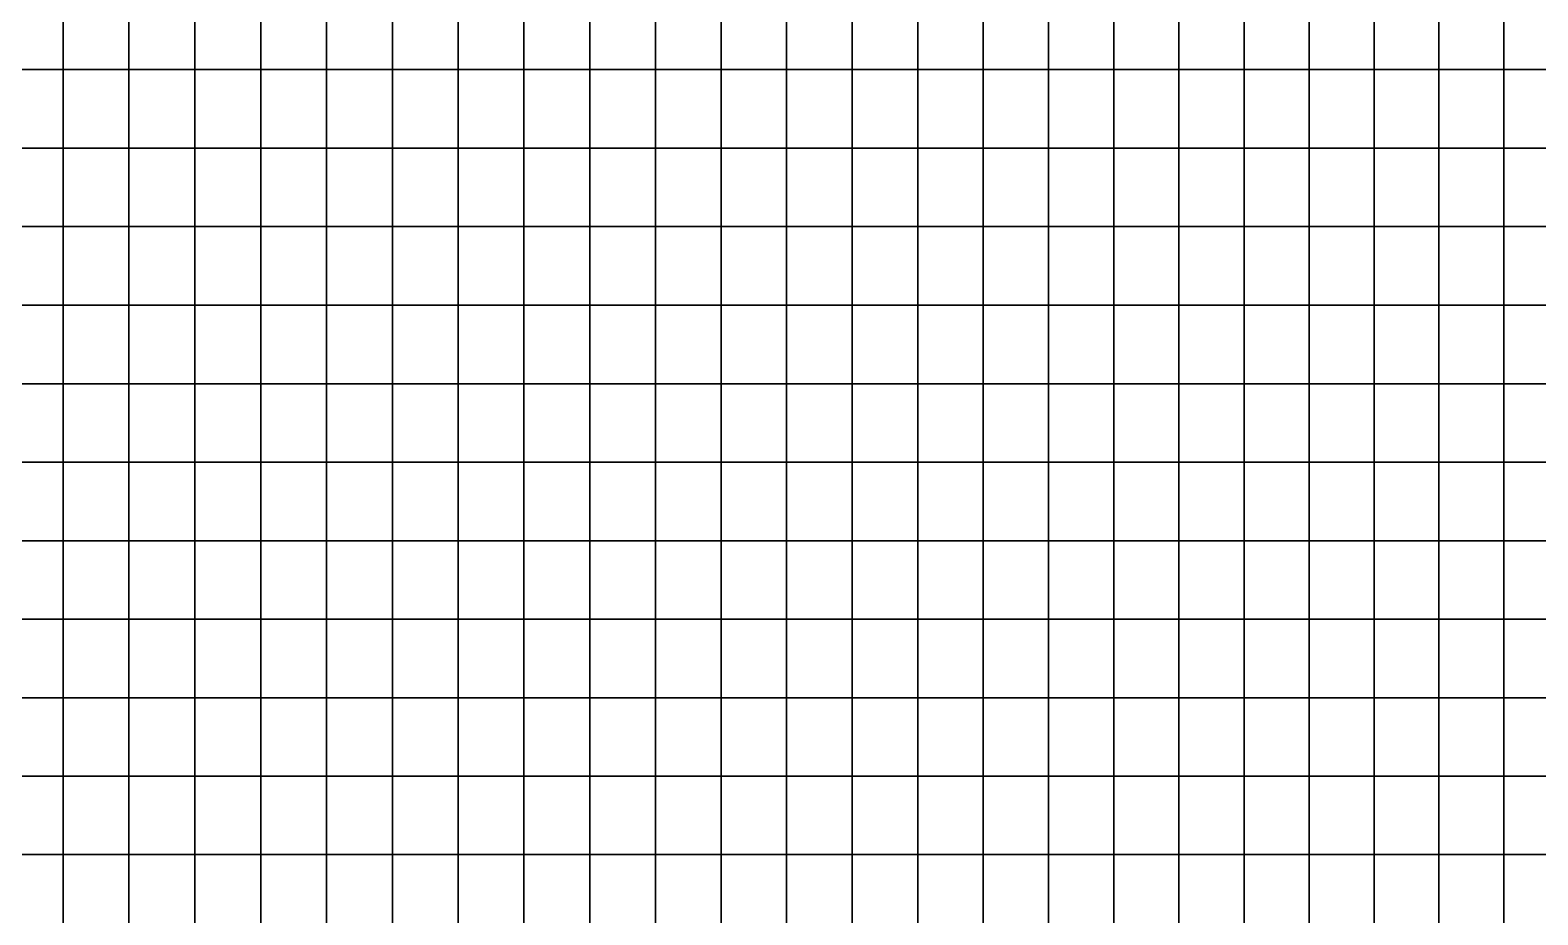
# Model space of a CAD drawing. Header units: inches. Extents: x 35.3 to 60.3, y 27 to 57.
# Drawn here: x 47.92 to 54.02, y 38.3 to 41.88 of the extents above; entities that cross this region are included whole.
import ezdxf

# ---------------------------------------------------------------- set-up
doc = ezdxf.new("R2010")
doc.units = ezdxf.units.IN
doc.header["$MEASUREMENT"] = 0
doc.layers.add('Shell', color=1, linetype='Continuous')

msp = doc.modelspace()

# ---------------------------------------------------------------- linework, layer by layer
at = {"layer": 'Shell'}
for points in [[(47.7876, 42.0385, 16.8137), (47.7876, 41.7209, 16.8126), (48.0541, 41.7209, 16.8115), (48.0541, 42.0385, 16.8126)], [(48.0541, 42.0385, 16.8126), (48.0541, 41.7209, 16.8115), (48.3206, 41.7209, 16.8082), (48.3206, 42.0385, 16.8093)], [(48.3206, 42.0385, 16.8093), (48.3206, 41.7209, 16.8082), (48.5871, 41.7209, 16.8027), (48.5871, 42.0385, 16.8038)], [(48.5871, 42.0385, 16.8038), (48.5871, 41.7209, 16.8027), (48.8536, 41.7209, 16.7951), (48.8536, 42.0385, 16.7962)], [(48.8536, 42.0385, 16.7962), (48.8536, 41.7209, 16.7951), (49.1199, 41.7209, 16.7852), (49.1199, 42.0385, 16.7863)], [(49.1199, 42.0385, 16.7863), (49.1199, 41.7209, 16.7852), (49.3862, 41.7209, 16.7731), (49.3862, 42.0385, 16.7742)], [(49.3862, 42.0385, 16.7742), (49.3862, 41.7209, 16.7731), (49.6523, 41.7209, 16.7589), (49.6523, 42.0385, 16.76)], [(49.6523, 42.0385, 16.76), (49.6523, 41.7209, 16.7589), (49.9184, 41.7209, 16.7425), (49.9184, 42.0385, 16.7436)], [(50.1842, 42.0385, 16.7249), (49.9184, 42.0385, 16.7436), (49.9184, 41.7209, 16.7425), (50.1842, 41.7209, 16.7239)], [(50.45, 42.0385, 16.7041), (50.1842, 42.0385, 16.7249), (50.1842, 41.7209, 16.7239), (50.45, 41.7209, 16.703)], [(50.7155, 42.0385, 16.6812), (50.45, 42.0385, 16.7041), (50.45, 41.7209, 16.703), (50.7155, 41.7209, 16.6801)], [(50.9809, 42.0385, 16.656), (50.7155, 42.0385, 16.6812), (50.7155, 41.7209, 16.6801), (50.9809, 41.7209, 16.6549)], [(51.246, 42.0385, 16.6286), (50.9809, 42.0385, 16.656), (50.9809, 41.7209, 16.6549), (51.246, 41.7209, 16.6275)], [(51.5109, 42.0385, 16.5991), (51.246, 42.0385, 16.6286), (51.246, 41.7209, 16.6275), (51.5109, 41.7209, 16.598)], [(51.7755, 42.0385, 16.5674), (51.5109, 42.0385, 16.5991), (51.5109, 41.7209, 16.598), (51.7755, 41.7209, 16.5663)], [(52.0399, 42.0385, 16.5335), (51.7755, 42.0385, 16.5674), (51.7755, 41.7209, 16.5663), (52.0399, 41.7209, 16.5324)], [(52.0399, 42.0385, 16.5335), (52.0399, 41.7209, 16.5324), (52.304, 41.7209, 16.4964), (52.304, 42.0385, 16.4975)], [(52.304, 42.0385, 16.4975), (52.304, 41.7209, 16.4964), (52.5678, 41.7209, 16.4581), (52.5678, 42.0385, 16.4592)], [(52.5678, 42.0385, 16.4592), (52.5678, 41.7209, 16.4581), (52.8312, 41.7209, 16.4177), (52.8312, 42.0385, 16.4188)], [(52.8312, 42.0385, 16.4188), (52.8312, 41.7209, 16.4177), (53.0944, 41.7209, 16.3751), (53.0944, 42.0385, 16.3762)], [(53.0944, 42.0385, 16.3762), (53.0944, 41.7209, 16.3751), (53.3571, 41.7209, 16.3304), (53.3571, 42.0385, 16.3315)], [(53.3571, 42.0385, 16.3315), (53.3571, 41.7209, 16.3304), (53.6195, 41.7209, 16.2835), (53.6195, 42.0385, 16.2846)], [(53.6195, 42.0385, 16.2846), (53.6195, 41.7209, 16.2835), (53.8815, 41.7209, 16.2345), (53.8815, 42.0385, 16.2356)], [(53.8815, 42.0385, 16.2356), (53.8815, 41.7209, 16.2345), (54.1431, 41.7209, 16.1833), (54.1431, 42.0385, 16.1844)], [(47.7876, 41.7209, 16.8126), (47.7876, 41.4033, 16.8093), (48.0541, 41.4033, 16.8082), (48.0541, 41.7209, 16.8115)], [(48.0541, 41.7209, 16.8115), (48.0541, 41.4033, 16.8082), (48.3206, 41.4033, 16.805), (48.3206, 41.7209, 16.8082)], [(48.3206, 41.7209, 16.8082), (48.3206, 41.4033, 16.805), (48.5871, 41.4033, 16.7995), (48.5871, 41.7209, 16.8027)], [(48.5871, 41.7209, 16.8027), (48.5871, 41.4033, 16.7995), (48.8536, 41.4033, 16.7918), (48.8536, 41.7209, 16.7951)], [(48.8536, 41.7209, 16.7951), (48.8536, 41.4033, 16.7918), (49.1199, 41.4033, 16.7819), (49.1199, 41.7209, 16.7852)], [(49.1199, 41.7209, 16.7852), (49.1199, 41.4033, 16.7819), (49.3862, 41.4033, 16.7699), (49.3862, 41.7209, 16.7731)], [(49.3862, 41.7209, 16.7731), (49.3862, 41.4033, 16.7699), (49.6523, 41.4033, 16.7556), (49.6523, 41.7209, 16.7589)], [(49.6523, 41.7209, 16.7589), (49.6523, 41.4033, 16.7556), (49.9184, 41.4033, 16.7392), (49.9184, 41.7209, 16.7425)], [(50.1842, 41.7209, 16.7239), (49.9184, 41.7209, 16.7425), (49.9184, 41.4033, 16.7392), (50.1842, 41.4033, 16.7206)], [(50.45, 41.7209, 16.703), (50.1842, 41.7209, 16.7239), (50.1842, 41.4033, 16.7206), (50.45, 41.4033, 16.6998)], [(50.7155, 41.7209, 16.6801), (50.45, 41.7209, 16.703), (50.45, 41.4033, 16.6998), (50.7155, 41.4033, 16.6768)], [(50.9809, 41.7209, 16.6549), (50.7155, 41.7209, 16.6801), (50.7155, 41.4033, 16.6768), (50.9809, 41.4033, 16.6516)], [(51.246, 41.7209, 16.6275), (50.9809, 41.7209, 16.6549), (50.9809, 41.4033, 16.6516), (51.246, 41.4033, 16.6243)], [(51.5109, 41.7209, 16.598), (51.246, 41.7209, 16.6275), (51.246, 41.4033, 16.6243), (51.5109, 41.4033, 16.5947)], [(51.7755, 41.7209, 16.5663), (51.5109, 41.7209, 16.598), (51.5109, 41.4033, 16.5947), (51.7755, 41.4033, 16.563)], [(52.0399, 41.7209, 16.5324), (51.7755, 41.7209, 16.5663), (51.7755, 41.4033, 16.563), (52.0399, 41.4033, 16.5291)], [(52.0399, 41.7209, 16.5324), (52.0399, 41.4033, 16.5291), (52.304, 41.4033, 16.4931), (52.304, 41.7209, 16.4964)], [(52.304, 41.7209, 16.4964), (52.304, 41.4033, 16.4931), (52.5678, 41.4033, 16.4548), (52.5678, 41.7209, 16.4581)], [(52.5678, 41.7209, 16.4581), (52.5678, 41.4033, 16.4548), (52.8312, 41.4033, 16.4144), (52.8312, 41.7209, 16.4177)], [(52.8312, 41.7209, 16.4177), (52.8312, 41.4033, 16.4144), (53.0944, 41.4033, 16.3719), (53.0944, 41.7209, 16.3751)], [(53.0944, 41.7209, 16.3751), (53.0944, 41.4033, 16.3719), (53.3571, 41.4033, 16.3271), (53.3571, 41.7209, 16.3304)], [(53.3571, 41.7209, 16.3304), (53.3571, 41.4033, 16.3271), (53.6195, 41.4033, 16.2802), (53.6195, 41.7209, 16.2835)], [(53.6195, 41.7209, 16.2835), (53.6195, 41.4033, 16.2802), (53.8815, 41.4033, 16.2312), (53.8815, 41.7209, 16.2345)], [(53.8815, 41.7209, 16.2345), (53.8815, 41.4033, 16.2312), (54.1431, 41.4033, 16.18), (54.1431, 41.7209, 16.1833)], [(47.7876, 41.4033, 16.8093), (47.7876, 41.0857, 16.8039), (48.0541, 41.0857, 16.8028), (48.0541, 41.4033, 16.8082)], [(48.0541, 41.4033, 16.8082), (48.0541, 41.0857, 16.8028), (48.3206, 41.0857, 16.7995), (48.3206, 41.4033, 16.805)], [(48.3206, 41.4033, 16.805), (48.3206, 41.0857, 16.7995), (48.5871, 41.0857, 16.794), (48.5871, 41.4033, 16.7995)], [(48.5871, 41.4033, 16.7995), (48.5871, 41.0857, 16.794), (48.8536, 41.0857, 16.7863), (48.8536, 41.4033, 16.7918)], [(48.8536, 41.4033, 16.7918), (48.8536, 41.0857, 16.7863), (49.1199, 41.0857, 16.7765), (49.1199, 41.4033, 16.7819)], [(49.1199, 41.4033, 16.7819), (49.1199, 41.0857, 16.7765), (49.3862, 41.0857, 16.7644), (49.3862, 41.4033, 16.7699)], [(49.3862, 41.4033, 16.7699), (49.3862, 41.0857, 16.7644), (49.6523, 41.0857, 16.7502), (49.6523, 41.4033, 16.7556)], [(49.6523, 41.4033, 16.7556), (49.6523, 41.0857, 16.7502), (49.9184, 41.0857, 16.7337), (49.9184, 41.4033, 16.7392)], [(50.1842, 41.4033, 16.7206), (49.9184, 41.4033, 16.7392), (49.9184, 41.0857, 16.7337), (50.1842, 41.0857, 16.7151)], [(50.45, 41.4033, 16.6998), (50.1842, 41.4033, 16.7206), (50.1842, 41.0857, 16.7151), (50.45, 41.0857, 16.6943)], [(50.7155, 41.4033, 16.6768), (50.45, 41.4033, 16.6998), (50.45, 41.0857, 16.6943), (50.7155, 41.0857, 16.6713)], [(50.9809, 41.4033, 16.6516), (50.7155, 41.4033, 16.6768), (50.7155, 41.0857, 16.6713), (50.9809, 41.0857, 16.6461)], [(51.246, 41.4033, 16.6243), (50.9809, 41.4033, 16.6516), (50.9809, 41.0857, 16.6461), (51.246, 41.0857, 16.6188)], [(51.5109, 41.4033, 16.5947), (51.246, 41.4033, 16.6243), (51.246, 41.0857, 16.6188), (51.5109, 41.0857, 16.5893)], [(51.7755, 41.4033, 16.563), (51.5109, 41.4033, 16.5947), (51.5109, 41.0857, 16.5893), (51.7755, 41.0857, 16.5576)], [(52.0399, 41.4033, 16.5291), (51.7755, 41.4033, 16.563), (51.7755, 41.0857, 16.5576), (52.0399, 41.0857, 16.5237)], [(52.0399, 41.4033, 16.5291), (52.0399, 41.0857, 16.5237), (52.304, 41.0857, 16.4876), (52.304, 41.4033, 16.4931)], [(52.304, 41.4033, 16.4931), (52.304, 41.0857, 16.4876), (52.5678, 41.0857, 16.4494), (52.5678, 41.4033, 16.4548)], [(52.5678, 41.4033, 16.4548), (52.5678, 41.0857, 16.4494), (52.8312, 41.0857, 16.409), (52.8312, 41.4033, 16.4144)], [(52.8312, 41.4033, 16.4144), (52.8312, 41.0857, 16.409), (53.0944, 41.0857, 16.3664), (53.0944, 41.4033, 16.3719)], [(53.0944, 41.4033, 16.3719), (53.0944, 41.0857, 16.3664), (53.3571, 41.0857, 16.3217), (53.3571, 41.4033, 16.3271)], [(53.3571, 41.4033, 16.3271), (53.3571, 41.0857, 16.3217), (53.6195, 41.0857, 16.2748), (53.6195, 41.4033, 16.2802)], [(53.6195, 41.4033, 16.2802), (53.6195, 41.0857, 16.2748), (53.8815, 41.0857, 16.2257), (53.8815, 41.4033, 16.2312)], [(53.8815, 41.4033, 16.2312), (53.8815, 41.0857, 16.2257), (54.1431, 41.0857, 16.1745), (54.1431, 41.4033, 16.18)], [(47.7876, 41.0857, 16.8039), (47.7876, 40.7682, 16.7962), (48.0541, 40.7682, 16.7951), (48.0541, 41.0857, 16.8028)], [(48.0541, 41.0857, 16.8028), (48.0541, 40.7682, 16.7951), (48.3206, 40.7682, 16.7918), (48.3206, 41.0857, 16.7995)], [(48.3206, 41.0857, 16.7995), (48.3206, 40.7682, 16.7918), (48.5871, 40.7682, 16.7863), (48.5871, 41.0857, 16.794)], [(48.5871, 41.0857, 16.794), (48.5871, 40.7682, 16.7863), (48.8536, 40.7682, 16.7787), (48.8536, 41.0857, 16.7863)], [(48.8536, 41.0857, 16.7863), (48.8536, 40.7682, 16.7787), (49.1199, 40.7682, 16.7688), (49.1199, 41.0857, 16.7765)], [(49.1199, 41.0857, 16.7765), (49.1199, 40.7682, 16.7688), (49.3862, 40.7682, 16.7567), (49.3862, 41.0857, 16.7644)], [(49.3862, 41.0857, 16.7644), (49.3862, 40.7682, 16.7567), (49.6523, 40.7682, 16.7425), (49.6523, 41.0857, 16.7502)], [(49.6523, 41.0857, 16.7502), (49.6523, 40.7682, 16.7425), (49.9184, 40.7682, 16.7261), (49.9184, 41.0857, 16.7337)], [(50.1842, 41.0857, 16.7151), (49.9184, 41.0857, 16.7337), (49.9184, 40.7682, 16.7261), (50.1842, 40.7682, 16.7075)], [(50.45, 41.0857, 16.6943), (50.1842, 41.0857, 16.7151), (50.1842, 40.7682, 16.7075), (50.45, 40.7682, 16.6866)], [(50.7155, 41.0857, 16.6713), (50.45, 41.0857, 16.6943), (50.45, 40.7682, 16.6866), (50.7155, 40.7682, 16.6637)], [(50.9809, 41.0857, 16.6461), (50.7155, 41.0857, 16.6713), (50.7155, 40.7682, 16.6637), (50.9809, 40.7682, 16.6385)], [(51.246, 41.0857, 16.6188), (50.9809, 41.0857, 16.6461), (50.9809, 40.7682, 16.6385), (51.246, 40.7682, 16.6111)], [(51.5109, 41.0857, 16.5893), (51.246, 41.0857, 16.6188), (51.246, 40.7682, 16.6111), (51.5109, 40.7682, 16.5816)], [(51.7755, 41.0857, 16.5576), (51.5109, 41.0857, 16.5893), (51.5109, 40.7682, 16.5816), (51.7755, 40.7682, 16.5499)], [(52.0399, 41.0857, 16.5237), (51.7755, 41.0857, 16.5576), (51.7755, 40.7682, 16.5499), (52.0399, 40.7682, 16.516)], [(52.0399, 41.0857, 16.5237), (52.0399, 40.7682, 16.516), (52.304, 40.7682, 16.48), (52.304, 41.0857, 16.4876)], [(52.304, 41.0857, 16.4876), (52.304, 40.7682, 16.48), (52.5678, 40.7682, 16.4417), (52.5678, 41.0857, 16.4494)], [(52.5678, 41.0857, 16.4494), (52.5678, 40.7682, 16.4417), (52.8312, 40.7682, 16.4013), (52.8312, 41.0857, 16.409)], [(52.8312, 41.0857, 16.409), (52.8312, 40.7682, 16.4013), (53.0944, 40.7682, 16.3587), (53.0944, 41.0857, 16.3664)], [(53.0944, 41.0857, 16.3664), (53.0944, 40.7682, 16.3587), (53.3571, 40.7682, 16.314), (53.3571, 41.0857, 16.3217)], [(53.3571, 41.0857, 16.3217), (53.3571, 40.7682, 16.314), (53.6195, 40.7682, 16.2671), (53.6195, 41.0857, 16.2748)], [(53.6195, 41.0857, 16.2748), (53.6195, 40.7682, 16.2671), (53.8815, 40.7682, 16.2181), (53.8815, 41.0857, 16.2257)], [(53.8815, 41.0857, 16.2257), (53.8815, 40.7682, 16.2181), (54.1431, 40.7682, 16.1669), (54.1431, 41.0857, 16.1745)], [(47.7876, 40.7682, 16.7962), (47.7876, 40.4507, 16.7864), (48.0541, 40.4507, 16.7853), (48.0541, 40.7682, 16.7951)], [(48.0541, 40.7682, 16.7951), (48.0541, 40.4507, 16.7853), (48.3206, 40.4507, 16.782), (48.3206, 40.7682, 16.7918)], [(48.3206, 40.7682, 16.7918), (48.3206, 40.4507, 16.782), (48.5871, 40.4507, 16.7765), (48.5871, 40.7682, 16.7863)], [(48.5871, 40.7682, 16.7863), (48.5871, 40.4507, 16.7765), (48.8536, 40.4507, 16.7688), (48.8536, 40.7682, 16.7787)], [(48.8536, 40.7682, 16.7787), (48.8536, 40.4507, 16.7688), (49.1199, 40.4507, 16.759), (49.1199, 40.7682, 16.7688)], [(49.1199, 40.7682, 16.7688), (49.1199, 40.4507, 16.759), (49.3862, 40.4507, 16.7469), (49.3862, 40.7682, 16.7567)], [(49.3862, 40.7682, 16.7567), (49.3862, 40.4507, 16.7469), (49.6523, 40.4507, 16.7327), (49.6523, 40.7682, 16.7425)], [(49.6523, 40.7682, 16.7425), (49.6523, 40.4507, 16.7327), (49.9184, 40.4507, 16.7162), (49.9184, 40.7682, 16.7261)], [(50.1842, 40.7682, 16.7075), (49.9184, 40.7682, 16.7261), (49.9184, 40.4507, 16.7162), (50.1842, 40.4507, 16.6976)], [(50.45, 40.7682, 16.6866), (50.1842, 40.7682, 16.7075), (50.1842, 40.4507, 16.6976), (50.45, 40.4507, 16.6768)], [(50.7155, 40.7682, 16.6637), (50.45, 40.7682, 16.6866), (50.45, 40.4507, 16.6768), (50.7155, 40.4507, 16.6538)], [(50.9809, 40.7682, 16.6385), (50.7155, 40.7682, 16.6637), (50.7155, 40.4507, 16.6538), (50.9809, 40.4507, 16.6287)], [(51.246, 40.7682, 16.6111), (50.9809, 40.7682, 16.6385), (50.9809, 40.4507, 16.6287), (51.246, 40.4507, 16.6013)], [(51.5109, 40.7682, 16.5816), (51.246, 40.7682, 16.6111), (51.246, 40.4507, 16.6013), (51.5109, 40.4507, 16.5718)], [(51.7755, 40.7682, 16.5499), (51.5109, 40.7682, 16.5816), (51.5109, 40.4507, 16.5718), (51.7755, 40.4507, 16.5401)], [(52.0399, 40.7682, 16.516), (51.7755, 40.7682, 16.5499), (51.7755, 40.4507, 16.5401), (52.0399, 40.4507, 16.5062)], [(52.0399, 40.7682, 16.516), (52.0399, 40.4507, 16.5062), (52.304, 40.4507, 16.4701), (52.304, 40.7682, 16.48)], [(52.304, 40.7682, 16.48), (52.304, 40.4507, 16.4701), (52.5678, 40.4507, 16.4319), (52.5678, 40.7682, 16.4417)], [(52.5678, 40.7682, 16.4417), (52.5678, 40.4507, 16.4319), (52.8312, 40.4507, 16.3915), (52.8312, 40.7682, 16.4013)], [(52.8312, 40.7682, 16.4013), (52.8312, 40.4507, 16.3915), (53.0944, 40.4507, 16.3489), (53.0944, 40.7682, 16.3587)], [(53.0944, 40.7682, 16.3587), (53.0944, 40.4507, 16.3489), (53.3571, 40.4507, 16.3042), (53.3571, 40.7682, 16.314)], [(53.3571, 40.7682, 16.314), (53.3571, 40.4507, 16.3042), (53.6195, 40.4507, 16.2573), (53.6195, 40.7682, 16.2671)], [(53.6195, 40.7682, 16.2671), (53.6195, 40.4507, 16.2573), (53.8815, 40.4507, 16.2082), (53.8815, 40.7682, 16.2181)], [(53.8815, 40.7682, 16.2181), (53.8815, 40.4507, 16.2082), (54.1431, 40.4507, 16.157), (54.1431, 40.7682, 16.1669)], [(47.7876, 40.4507, 16.7864), (47.7876, 40.1333, 16.7744), (48.0541, 40.1333, 16.7733), (48.0541, 40.4507, 16.7853)], [(48.0541, 40.4507, 16.7853), (48.0541, 40.1333, 16.7733), (48.3206, 40.1333, 16.77), (48.3206, 40.4507, 16.782)], [(48.3206, 40.4507, 16.782), (48.3206, 40.1333, 16.77), (48.5871, 40.1333, 16.7645), (48.5871, 40.4507, 16.7765)], [(48.5871, 40.4507, 16.7765), (48.5871, 40.1333, 16.7645), (48.8536, 40.1333, 16.7568), (48.8536, 40.4507, 16.7688)], [(48.8536, 40.4507, 16.7688), (48.8536, 40.1333, 16.7568), (49.1199, 40.1333, 16.7469), (49.1199, 40.4507, 16.759)], [(49.1199, 40.4507, 16.759), (49.1199, 40.1333, 16.7469), (49.3862, 40.1333, 16.7349), (49.3862, 40.4507, 16.7469)], [(49.3862, 40.4507, 16.7469), (49.3862, 40.1333, 16.7349), (49.6523, 40.1333, 16.7206), (49.6523, 40.4507, 16.7327)], [(49.6523, 40.4507, 16.7327), (49.6523, 40.1333, 16.7206), (49.9184, 40.1333, 16.7042), (49.9184, 40.4507, 16.7162)], [(50.1842, 40.4507, 16.6976), (49.9184, 40.4507, 16.7162), (49.9184, 40.1333, 16.7042), (50.1842, 40.1333, 16.6856)], [(50.45, 40.4507, 16.6768), (50.1842, 40.4507, 16.6976), (50.1842, 40.1333, 16.6856), (50.45, 40.1333, 16.6648)], [(50.7155, 40.4507, 16.6538), (50.45, 40.4507, 16.6768), (50.45, 40.1333, 16.6648), (50.7155, 40.1333, 16.6418)], [(50.9809, 40.4507, 16.6287), (50.7155, 40.4507, 16.6538), (50.7155, 40.1333, 16.6418), (50.9809, 40.1333, 16.6166)], [(51.246, 40.4507, 16.6013), (50.9809, 40.4507, 16.6287), (50.9809, 40.1333, 16.6166), (51.246, 40.1333, 16.5893)], [(51.5109, 40.4507, 16.5718), (51.246, 40.4507, 16.6013), (51.246, 40.1333, 16.5893), (51.5109, 40.1333, 16.5598)], [(51.7755, 40.4507, 16.5401), (51.5109, 40.4507, 16.5718), (51.5109, 40.1333, 16.5598), (51.7755, 40.1333, 16.5281)], [(52.0399, 40.4507, 16.5062), (51.7755, 40.4507, 16.5401), (51.7755, 40.1333, 16.5281), (52.0399, 40.1333, 16.4942)], [(52.0399, 40.4507, 16.5062), (52.0399, 40.1333, 16.4942), (52.304, 40.1333, 16.4581), (52.304, 40.4507, 16.4701)], [(52.304, 40.4507, 16.4701), (52.304, 40.1333, 16.4581), (52.5678, 40.1333, 16.4199), (52.5678, 40.4507, 16.4319)], [(52.5678, 40.4507, 16.4319), (52.5678, 40.1333, 16.4199), (52.8312, 40.1333, 16.3795), (52.8312, 40.4507, 16.3915)], [(52.8312, 40.4507, 16.3915), (52.8312, 40.1333, 16.3795), (53.0944, 40.1333, 16.3369), (53.0944, 40.4507, 16.3489)], [(53.0944, 40.4507, 16.3489), (53.0944, 40.1333, 16.3369), (53.3571, 40.1333, 16.2922), (53.3571, 40.4507, 16.3042)], [(53.3571, 40.4507, 16.3042), (53.3571, 40.1333, 16.2922), (53.6195, 40.1333, 16.2453), (53.6195, 40.4507, 16.2573)], [(53.6195, 40.4507, 16.2573), (53.6195, 40.1333, 16.2453), (53.8815, 40.1333, 16.1962), (53.8815, 40.4507, 16.2082)], [(53.8815, 40.4507, 16.2082), (53.8815, 40.1333, 16.1962), (54.1431, 40.1333, 16.145), (54.1431, 40.4507, 16.157)], [(47.7876, 40.1333, 16.7744), (47.7876, 39.816, 16.7602), (48.0541, 39.816, 16.7591), (48.0541, 40.1333, 16.7733)], [(48.0541, 40.1333, 16.7733), (48.0541, 39.816, 16.7591), (48.3206, 39.816, 16.7558), (48.3206, 40.1333, 16.77)], [(48.3206, 40.1333, 16.77), (48.3206, 39.816, 16.7558), (48.5871, 39.816, 16.7503), (48.5871, 40.1333, 16.7645)], [(48.5871, 40.1333, 16.7645), (48.5871, 39.816, 16.7503), (48.8536, 39.816, 16.7426), (48.8536, 40.1333, 16.7568)], [(48.8536, 40.1333, 16.7568), (48.8536, 39.816, 16.7426), (49.1199, 39.816, 16.7327), (49.1199, 40.1333, 16.7469)], [(49.1199, 40.1333, 16.7469), (49.1199, 39.816, 16.7327), (49.3862, 39.816, 16.7207), (49.3862, 40.1333, 16.7349)], [(49.3862, 40.1333, 16.7349), (49.3862, 39.816, 16.7207), (49.6523, 39.816, 16.7064), (49.6523, 40.1333, 16.7206)], [(49.6523, 40.1333, 16.7206), (49.6523, 39.816, 16.7064), (49.9184, 39.816, 16.69), (49.9184, 40.1333, 16.7042)], [(50.1842, 40.1333, 16.6856), (49.9184, 40.1333, 16.7042), (49.9184, 39.816, 16.69), (50.1842, 39.816, 16.6714)], [(50.45, 40.1333, 16.6648), (50.1842, 40.1333, 16.6856), (50.1842, 39.816, 16.6714), (50.45, 39.816, 16.6506)], [(50.7155, 40.1333, 16.6418), (50.45, 40.1333, 16.6648), (50.45, 39.816, 16.6506), (50.7155, 39.816, 16.6276)], [(50.9809, 40.1333, 16.6166), (50.7155, 40.1333, 16.6418), (50.7155, 39.816, 16.6276), (50.9809, 39.816, 16.6024)], [(51.246, 40.1333, 16.5893), (50.9809, 40.1333, 16.6166), (50.9809, 39.816, 16.6024), (51.246, 39.816, 16.5751)], [(51.5109, 40.1333, 16.5598), (51.246, 40.1333, 16.5893), (51.246, 39.816, 16.5751), (51.5109, 39.816, 16.5456)], [(51.7755, 40.1333, 16.5281), (51.5109, 40.1333, 16.5598), (51.5109, 39.816, 16.5456), (51.7755, 39.816, 16.5138)], [(52.0399, 40.1333, 16.4942), (51.7755, 40.1333, 16.5281), (51.7755, 39.816, 16.5138), (52.0399, 39.816, 16.48)], [(52.0399, 40.1333, 16.4942), (52.0399, 39.816, 16.48), (52.304, 39.816, 16.4439), (52.304, 40.1333, 16.4581)], [(52.304, 40.1333, 16.4581), (52.304, 39.816, 16.4439), (52.5678, 39.816, 16.4057), (52.5678, 40.1333, 16.4199)], [(52.5678, 40.1333, 16.4199), (52.5678, 39.816, 16.4057), (52.8312, 39.816, 16.3653), (52.8312, 40.1333, 16.3795)], [(52.8312, 40.1333, 16.3795), (52.8312, 39.816, 16.3653), (53.0944, 39.816, 16.3227), (53.0944, 40.1333, 16.3369)], [(53.0944, 40.1333, 16.3369), (53.0944, 39.816, 16.3227), (53.3571, 39.816, 16.278), (53.3571, 40.1333, 16.2922)], [(53.3571, 40.1333, 16.2922), (53.3571, 39.816, 16.278), (53.6195, 39.816, 16.2311), (53.6195, 40.1333, 16.2453)], [(53.6195, 40.1333, 16.2453), (53.6195, 39.816, 16.2311), (53.8815, 39.816, 16.182), (53.8815, 40.1333, 16.1962)], [(53.8815, 40.1333, 16.1962), (53.8815, 39.816, 16.182), (54.1431, 39.816, 16.1308), (54.1431, 40.1333, 16.145)], [(47.7876, 39.816, 16.7602), (47.7876, 39.4988, 16.7438), (48.0541, 39.4988, 16.7427), (48.0541, 39.816, 16.7591)], [(48.0541, 39.816, 16.7591), (48.0541, 39.4988, 16.7427), (48.3206, 39.4988, 16.7394), (48.3206, 39.816, 16.7558)], [(48.3206, 39.816, 16.7558), (48.3206, 39.4988, 16.7394), (48.5871, 39.4988, 16.7339), (48.5871, 39.816, 16.7503)], [(48.5871, 39.816, 16.7503), (48.5871, 39.4988, 16.7339), (48.8536, 39.4988, 16.7262), (48.8536, 39.816, 16.7426)], [(48.8536, 39.816, 16.7426), (48.8536, 39.4988, 16.7262), (49.1199, 39.4988, 16.7164), (49.1199, 39.816, 16.7327)], [(49.1199, 39.816, 16.7327), (49.1199, 39.4988, 16.7164), (49.3862, 39.4988, 16.7043), (49.3862, 39.816, 16.7207)], [(49.3862, 39.816, 16.7207), (49.3862, 39.4988, 16.7043), (49.6523, 39.4988, 16.6901), (49.6523, 39.816, 16.7064)], [(49.6523, 39.816, 16.7064), (49.6523, 39.4988, 16.6901), (49.9184, 39.4988, 16.6736), (49.9184, 39.816, 16.69)], [(50.1842, 39.816, 16.6714), (49.9184, 39.816, 16.69), (49.9184, 39.4988, 16.6736), (50.1842, 39.4988, 16.655)], [(50.45, 39.816, 16.6506), (50.1842, 39.816, 16.6714), (50.1842, 39.4988, 16.655), (50.45, 39.4988, 16.6342)], [(50.7155, 39.816, 16.6276), (50.45, 39.816, 16.6506), (50.45, 39.4988, 16.6342), (50.7155, 39.4988, 16.6112)], [(50.9809, 39.816, 16.6024), (50.7155, 39.816, 16.6276), (50.7155, 39.4988, 16.6112), (50.9809, 39.4988, 16.586)], [(51.246, 39.816, 16.5751), (50.9809, 39.816, 16.6024), (50.9809, 39.4988, 16.586), (51.246, 39.4988, 16.5587)], [(51.5109, 39.816, 16.5456), (51.246, 39.816, 16.5751), (51.246, 39.4988, 16.5587), (51.5109, 39.4988, 16.5292)], [(51.7755, 39.816, 16.5138), (51.5109, 39.816, 16.5456), (51.5109, 39.4988, 16.5292), (51.7755, 39.4988, 16.4975)], [(52.0399, 39.816, 16.48), (51.7755, 39.816, 16.5138), (51.7755, 39.4988, 16.4975), (52.0399, 39.4988, 16.4636)], [(52.0399, 39.816, 16.48), (52.0399, 39.4988, 16.4636), (52.304, 39.4988, 16.4275), (52.304, 39.816, 16.4439)], [(52.304, 39.816, 16.4439), (52.304, 39.4988, 16.4275), (52.5678, 39.4988, 16.3893), (52.5678, 39.816, 16.4057)], [(52.5678, 39.816, 16.4057), (52.5678, 39.4988, 16.3893), (52.8312, 39.4988, 16.3489), (52.8312, 39.816, 16.3653)], [(52.8312, 39.816, 16.3653), (52.8312, 39.4988, 16.3489), (53.0944, 39.4988, 16.3063), (53.0944, 39.816, 16.3227)], [(53.0944, 39.816, 16.3227), (53.0944, 39.4988, 16.3063), (53.3571, 39.4988, 16.2616), (53.3571, 39.816, 16.278)], [(53.3571, 39.816, 16.278), (53.3571, 39.4988, 16.2616), (53.6195, 39.4988, 16.2147), (53.6195, 39.816, 16.2311)], [(53.6195, 39.816, 16.2311), (53.6195, 39.4988, 16.2147), (53.8815, 39.4988, 16.1656), (53.8815, 39.816, 16.182)], [(53.8815, 39.816, 16.182), (53.8815, 39.4988, 16.1656), (54.1431, 39.4988, 16.1144), (54.1431, 39.816, 16.1308)], [(47.7876, 39.1818, 16.7252), (48.0541, 39.1818, 16.7241), (48.0541, 39.4988, 16.7427), (47.7876, 39.4988, 16.7438)], [(48.0541, 39.1818, 16.7241), (48.3206, 39.1818, 16.7208), (48.3206, 39.4988, 16.7394), (48.0541, 39.4988, 16.7427)], [(48.3206, 39.1818, 16.7208), (48.5871, 39.1818, 16.7153), (48.5871, 39.4988, 16.7339), (48.3206, 39.4988, 16.7394)], [(48.5871, 39.1818, 16.7153), (48.8536, 39.1818, 16.7077), (48.8536, 39.4988, 16.7262), (48.5871, 39.4988, 16.7339)], [(48.8536, 39.1818, 16.7077), (49.1199, 39.1818, 16.6978), (49.1199, 39.4988, 16.7164), (48.8536, 39.4988, 16.7262)], [(49.1199, 39.1818, 16.6978), (49.3862, 39.1818, 16.6857), (49.3862, 39.4988, 16.7043), (49.1199, 39.4988, 16.7164)], [(49.3862, 39.1818, 16.6857), (49.6523, 39.1818, 16.6715), (49.6523, 39.4988, 16.6901), (49.3862, 39.4988, 16.7043)], [(49.6523, 39.1818, 16.6715), (49.9184, 39.1818, 16.6551), (49.9184, 39.4988, 16.6736), (49.6523, 39.4988, 16.6901)], [(50.1842, 39.1818, 16.6364), (50.1842, 39.4988, 16.655), (49.9184, 39.4988, 16.6736), (49.9184, 39.1818, 16.6551)], [(50.45, 39.1818, 16.6156), (50.45, 39.4988, 16.6342), (50.1842, 39.4988, 16.655), (50.1842, 39.1818, 16.6364)], [(50.7155, 39.1818, 16.5927), (50.7155, 39.4988, 16.6112), (50.45, 39.4988, 16.6342), (50.45, 39.1818, 16.6156)], [(50.9809, 39.1818, 16.5675), (50.9809, 39.4988, 16.586), (50.7155, 39.4988, 16.6112), (50.7155, 39.1818, 16.5927)], [(51.246, 39.1818, 16.5401), (51.246, 39.4988, 16.5587), (50.9809, 39.4988, 16.586), (50.9809, 39.1818, 16.5675)], [(51.5109, 39.1818, 16.5106), (51.5109, 39.4988, 16.5292), (51.246, 39.4988, 16.5587), (51.246, 39.1818, 16.5401)], [(51.7755, 39.1818, 16.4789), (51.7755, 39.4988, 16.4975), (51.5109, 39.4988, 16.5292), (51.5109, 39.1818, 16.5106)], [(52.0399, 39.1818, 16.445), (52.0399, 39.4988, 16.4636), (51.7755, 39.4988, 16.4975), (51.7755, 39.1818, 16.4789)], [(52.0399, 39.1818, 16.445), (52.304, 39.1818, 16.4089), (52.304, 39.4988, 16.4275), (52.0399, 39.4988, 16.4636)], [(52.304, 39.1818, 16.4089), (52.5678, 39.1818, 16.3707), (52.5678, 39.4988, 16.3893), (52.304, 39.4988, 16.4275)], [(52.5678, 39.1818, 16.3707), (52.8312, 39.1818, 16.3303), (52.8312, 39.4988, 16.3489), (52.5678, 39.4988, 16.3893)], [(52.8312, 39.1818, 16.3303), (53.0944, 39.1818, 16.2877), (53.0944, 39.4988, 16.3063), (52.8312, 39.4988, 16.3489)], [(53.0944, 39.1818, 16.2877), (53.3571, 39.1818, 16.243), (53.3571, 39.4988, 16.2616), (53.0944, 39.4988, 16.3063)], [(53.3571, 39.1818, 16.243), (53.6195, 39.1818, 16.1961), (53.6195, 39.4988, 16.2147), (53.3571, 39.4988, 16.2616)], [(53.6195, 39.1818, 16.1961), (53.8815, 39.1818, 16.1471), (53.8815, 39.4988, 16.1656), (53.6195, 39.4988, 16.2147)], [(53.8815, 39.1818, 16.1471), (54.1431, 39.1818, 16.0959), (54.1431, 39.4988, 16.1144), (53.8815, 39.4988, 16.1656)], [(47.7876, 38.8648, 16.7045), (48.0541, 38.8648, 16.7034), (48.0541, 39.1818, 16.7241), (47.7876, 39.1818, 16.7252)], [(48.0541, 38.8648, 16.7034), (48.3206, 38.8648, 16.7001), (48.3206, 39.1818, 16.7208), (48.0541, 39.1818, 16.7241)], [(48.3206, 38.8648, 16.7001), (48.5871, 38.8648, 16.6946), (48.5871, 39.1818, 16.7153), (48.3206, 39.1818, 16.7208)], [(48.5871, 38.8648, 16.6946), (48.8536, 38.8648, 16.6869), (48.8536, 39.1818, 16.7077), (48.5871, 39.1818, 16.7153)], [(48.8536, 38.8648, 16.6869), (49.1199, 38.8648, 16.677), (49.1199, 39.1818, 16.6978), (48.8536, 39.1818, 16.7077)], [(49.1199, 38.8648, 16.677), (49.3862, 38.8648, 16.665), (49.3862, 39.1818, 16.6857), (49.1199, 39.1818, 16.6978)], [(49.3862, 38.8648, 16.665), (49.6523, 38.8648, 16.6507), (49.6523, 39.1818, 16.6715), (49.3862, 39.1818, 16.6857)], [(49.6523, 38.8648, 16.6507), (49.9184, 38.8648, 16.6343), (49.9184, 39.1818, 16.6551), (49.6523, 39.1818, 16.6715)], [(50.1842, 38.8648, 16.6157), (50.1842, 39.1818, 16.6364), (49.9184, 39.1818, 16.6551), (49.9184, 38.8648, 16.6343)], [(50.45, 38.8648, 16.5949), (50.45, 39.1818, 16.6156), (50.1842, 39.1818, 16.6364), (50.1842, 38.8648, 16.6157)], [(50.7155, 38.8648, 16.5719), (50.7155, 39.1818, 16.5927), (50.45, 39.1818, 16.6156), (50.45, 38.8648, 16.5949)], [(50.9809, 38.8648, 16.5467), (50.9809, 39.1818, 16.5675), (50.7155, 39.1818, 16.5927), (50.7155, 38.8648, 16.5719)], [(51.246, 38.8648, 16.5194), (51.246, 39.1818, 16.5401), (50.9809, 39.1818, 16.5675), (50.9809, 38.8648, 16.5467)], [(51.5109, 38.8648, 16.4899), (51.5109, 39.1818, 16.5106), (51.246, 39.1818, 16.5401), (51.246, 38.8648, 16.5194)], [(51.7755, 38.8648, 16.4581), (51.7755, 39.1818, 16.4789), (51.5109, 39.1818, 16.5106), (51.5109, 38.8648, 16.4899)], [(52.0399, 38.8648, 16.4243), (52.0399, 39.1818, 16.445), (51.7755, 39.1818, 16.4789), (51.7755, 38.8648, 16.4581)], [(52.0399, 38.8648, 16.4243), (52.304, 38.8648, 16.3882), (52.304, 39.1818, 16.4089), (52.0399, 39.1818, 16.445)], [(52.304, 38.8648, 16.3882), (52.5678, 38.8648, 16.35), (52.5678, 39.1818, 16.3707), (52.304, 39.1818, 16.4089)], [(52.5678, 38.8648, 16.35), (52.8312, 38.8648, 16.3096), (52.8312, 39.1818, 16.3303), (52.5678, 39.1818, 16.3707)], [(52.8312, 38.8648, 16.3096), (53.0944, 38.8648, 16.267), (53.0944, 39.1818, 16.2877), (52.8312, 39.1818, 16.3303)], [(53.0944, 38.8648, 16.267), (53.3571, 38.8648, 16.2223), (53.3571, 39.1818, 16.243), (53.0944, 39.1818, 16.2877)], [(53.3571, 38.8648, 16.2223), (53.6195, 38.8648, 16.1754), (53.6195, 39.1818, 16.1961), (53.3571, 39.1818, 16.243)], [(53.6195, 38.8648, 16.1754), (53.8815, 38.8648, 16.1263), (53.8815, 39.1818, 16.1471), (53.6195, 39.1818, 16.1961)], [(53.8815, 38.8648, 16.1263), (54.1431, 38.8648, 16.0751), (54.1431, 39.1818, 16.0959), (53.8815, 39.1818, 16.1471)], [(47.7876, 38.548, 16.6815), (48.0541, 38.548, 16.6804), (48.0541, 38.8648, 16.7034), (47.7876, 38.8648, 16.7045)], [(48.0541, 38.548, 16.6804), (48.3206, 38.548, 16.6771), (48.3206, 38.8648, 16.7001), (48.0541, 38.8648, 16.7034)], [(48.3206, 38.548, 16.6771), (48.5871, 38.548, 16.6717), (48.5871, 38.8648, 16.6946), (48.3206, 38.8648, 16.7001)], [(48.5871, 38.548, 16.6717), (48.8536, 38.548, 16.664), (48.8536, 38.8648, 16.6869), (48.5871, 38.8648, 16.6946)], [(48.8536, 38.548, 16.664), (49.1199, 38.548, 16.6541), (49.1199, 38.8648, 16.677), (48.8536, 38.8648, 16.6869)], [(49.1199, 38.548, 16.6541), (49.3862, 38.548, 16.6421), (49.3862, 38.8648, 16.665), (49.1199, 38.8648, 16.677)], [(49.3862, 38.548, 16.6421), (49.6523, 38.548, 16.6278), (49.6523, 38.8648, 16.6507), (49.3862, 38.8648, 16.665)], [(49.6523, 38.548, 16.6278), (49.9184, 38.548, 16.6114), (49.9184, 38.8648, 16.6343), (49.6523, 38.8648, 16.6507)], [(50.1842, 38.548, 16.5928), (50.1842, 38.8648, 16.6157), (49.9184, 38.8648, 16.6343), (49.9184, 38.548, 16.6114)], [(50.45, 38.548, 16.572), (50.45, 38.8648, 16.5949), (50.1842, 38.8648, 16.6157), (50.1842, 38.548, 16.5928)], [(50.7155, 38.548, 16.549), (50.7155, 38.8648, 16.5719), (50.45, 38.8648, 16.5949), (50.45, 38.548, 16.572)], [(50.9809, 38.548, 16.5238), (50.9809, 38.8648, 16.5467), (50.7155, 38.8648, 16.5719), (50.7155, 38.548, 16.549)], [(51.246, 38.548, 16.4965), (51.246, 38.8648, 16.5194), (50.9809, 38.8648, 16.5467), (50.9809, 38.548, 16.5238)], [(51.5109, 38.548, 16.4669), (51.5109, 38.8648, 16.4899), (51.246, 38.8648, 16.5194), (51.246, 38.548, 16.4965)], [(51.7755, 38.548, 16.4352), (51.7755, 38.8648, 16.4581), (51.5109, 38.8648, 16.4899), (51.5109, 38.548, 16.4669)], [(52.0399, 38.548, 16.4013), (52.0399, 38.8648, 16.4243), (51.7755, 38.8648, 16.4581), (51.7755, 38.548, 16.4352)], [(52.0399, 38.548, 16.4013), (52.304, 38.548, 16.3653), (52.304, 38.8648, 16.3882), (52.0399, 38.8648, 16.4243)], [(52.304, 38.548, 16.3653), (52.5678, 38.548, 16.327), (52.5678, 38.8648, 16.35), (52.304, 38.8648, 16.3882)], [(52.5678, 38.548, 16.327), (52.8312, 38.548, 16.2866), (52.8312, 38.8648, 16.3096), (52.5678, 38.8648, 16.35)], [(52.8312, 38.548, 16.2866), (53.0944, 38.548, 16.2441), (53.0944, 38.8648, 16.267), (52.8312, 38.8648, 16.3096)], [(53.0944, 38.548, 16.2441), (53.3571, 38.548, 16.1993), (53.3571, 38.8648, 16.2223), (53.0944, 38.8648, 16.267)], [(53.3571, 38.548, 16.1993), (53.6195, 38.548, 16.1524), (53.6195, 38.8648, 16.1754), (53.3571, 38.8648, 16.2223)], [(53.6195, 38.548, 16.1524), (53.8815, 38.548, 16.1034), (53.8815, 38.8648, 16.1263), (53.6195, 38.8648, 16.1754)], [(53.8815, 38.548, 16.1034), (54.1431, 38.548, 16.0522), (54.1431, 38.8648, 16.0751), (53.8815, 38.8648, 16.1263)], [(47.7876, 38.2314, 16.6564), (48.0541, 38.2314, 16.6553), (48.0541, 38.548, 16.6804), (47.7876, 38.548, 16.6815)], [(48.0541, 38.2314, 16.6553), (48.3206, 38.2314, 16.652), (48.3206, 38.548, 16.6771), (48.0541, 38.548, 16.6804)], [(48.3206, 38.2314, 16.652), (48.5871, 38.2314, 16.6466), (48.5871, 38.548, 16.6717), (48.3206, 38.548, 16.6771)], [(48.5871, 38.2314, 16.6466), (48.8536, 38.2314, 16.6389), (48.8536, 38.548, 16.664), (48.5871, 38.548, 16.6717)], [(48.8536, 38.2314, 16.6389), (49.1199, 38.2314, 16.629), (49.1199, 38.548, 16.6541), (48.8536, 38.548, 16.664)], [(49.1199, 38.2314, 16.629), (49.3862, 38.2314, 16.617), (49.3862, 38.548, 16.6421), (49.1199, 38.548, 16.6541)], [(49.3862, 38.2314, 16.617), (49.6523, 38.2314, 16.6027), (49.6523, 38.548, 16.6278), (49.3862, 38.548, 16.6421)], [(49.6523, 38.2314, 16.6027), (49.9184, 38.2314, 16.5863), (49.9184, 38.548, 16.6114), (49.6523, 38.548, 16.6278)], [(50.1842, 38.2314, 16.5677), (50.1842, 38.548, 16.5928), (49.9184, 38.548, 16.6114), (49.9184, 38.2314, 16.5863)], [(50.45, 38.2314, 16.5469), (50.45, 38.548, 16.572), (50.1842, 38.548, 16.5928), (50.1842, 38.2314, 16.5677)], [(50.7155, 38.2314, 16.5239), (50.7155, 38.548, 16.549), (50.45, 38.548, 16.572), (50.45, 38.2314, 16.5469)], [(50.9809, 38.2314, 16.4987), (50.9809, 38.548, 16.5238), (50.7155, 38.548, 16.549), (50.7155, 38.2314, 16.5239)], [(51.246, 38.2314, 16.4714), (51.246, 38.548, 16.4965), (50.9809, 38.548, 16.5238), (50.9809, 38.2314, 16.4987)], [(51.5109, 38.2314, 16.4418), (51.5109, 38.548, 16.4669), (51.246, 38.548, 16.4965), (51.246, 38.2314, 16.4714)], [(51.7755, 38.2314, 16.4101), (51.7755, 38.548, 16.4352), (51.5109, 38.548, 16.4669), (51.5109, 38.2314, 16.4418)], [(52.0399, 38.2314, 16.3762), (52.0399, 38.548, 16.4013), (51.7755, 38.548, 16.4352), (51.7755, 38.2314, 16.4101)], [(52.0399, 38.2314, 16.3762), (52.304, 38.2314, 16.3402), (52.304, 38.548, 16.3653), (52.0399, 38.548, 16.4013)], [(52.304, 38.2314, 16.3402), (52.5678, 38.2314, 16.3019), (52.5678, 38.548, 16.327), (52.304, 38.548, 16.3653)], [(52.5678, 38.2314, 16.3019), (52.8312, 38.2314, 16.2615), (52.8312, 38.548, 16.2866), (52.5678, 38.548, 16.327)], [(52.8312, 38.2314, 16.2615), (53.0944, 38.2314, 16.219), (53.0944, 38.548, 16.2441), (52.8312, 38.548, 16.2866)], [(53.0944, 38.2314, 16.219), (53.3571, 38.2314, 16.1742), (53.3571, 38.548, 16.1993), (53.0944, 38.548, 16.2441)], [(53.3571, 38.2314, 16.1742), (53.6195, 38.2314, 16.1273), (53.6195, 38.548, 16.1524), (53.3571, 38.548, 16.1993)], [(53.6195, 38.2314, 16.1273), (53.8815, 38.2314, 16.0783), (53.8815, 38.548, 16.1034), (53.6195, 38.548, 16.1524)], [(53.8815, 38.2314, 16.0783), (54.1431, 38.2314, 16.0271), (54.1431, 38.548, 16.0522), (53.8815, 38.548, 16.1034)]]:
    msp.add_3dface(points, dxfattribs=at)

doc.saveas('drawing.dxf')
